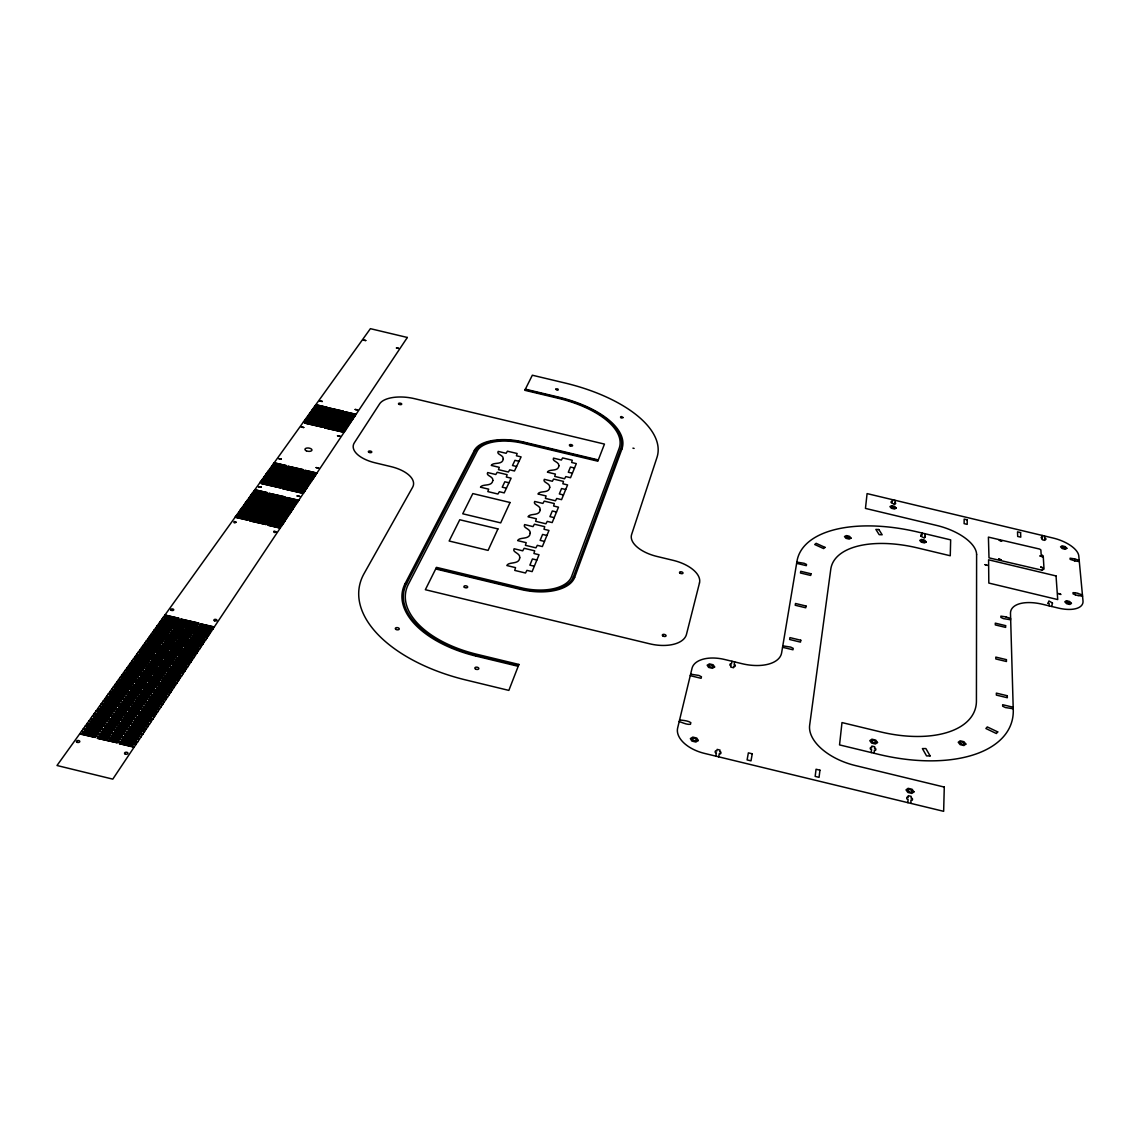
<?xml version="1.0" encoding="UTF-8"?>
<svg xmlns="http://www.w3.org/2000/svg" width="1140" height="1140" viewBox="0 0 1140 1140"><rect width="100%" height="100%" fill="white"/><g stroke="black" fill="none" stroke-linecap="round" stroke-linejoin="round"><path stroke-width="1.5" d="M910.817 803.372L910.988 799.981C912.983 801.691 913.083 797.33 911.088 798.143L911.173 796.39L908.267 795.677L908.167 797.444C906.471 795.635 905.958 799.952 908.067 799.268L907.896 802.674M924.54 533.62L925.067 535.942M922.203 533.064L922.089 535.23L921.091 534.931M874.138 753.269L874.394 750.091C876.361 751.702 876.332 747.398 874.537 748.396L874.665 746.743L871.844 746.059L871.715 747.712C870.062 746.102 869.492 750.049 871.573 749.408L871.302 752.585M894.815 500.232L895.27 502.426M892.535 499.691L892.364 501.728L891.394 501.443M718.656 756.832L719.326 753.554C721.193 755.279 721.691 750.861 719.682 751.787L720.024 750.091L717.131 749.393L716.775 751.089C715.264 749.393 714.139 753.426 716.419 752.856L715.749 756.119M734.687 661.913L734.117 664.734C736.24 664.078 735.229 667.841 733.79 666.259L733.49 667.741L730.783 667.085L731.096 665.603C729.187 666.359 729.743 662.582 731.41 664.078L731.994 661.257M435.694 568.96L520.667 589.437A46.042 23.812 10.2 0 0 574.674 577.324L621.841 449.189A81.353 37.121 10.4 0 0 558.386 397.062L525.369 389.182M436.036 568.276L520.966 588.739A44.66 23.099 10.2 0 0 573.334 576.997L620.659 448.918A80.142 36.566 10.4 0 0 558.158 397.547L525.141 389.652M518.201 666.302L476.121 656.127L476.463 655.343A94.435 50.673 9.6 0 1 406.538 583.837L405.156 583.509L474.368 450.386A42.109 19.822 10 0 1 523.588 442.049L598.315 459.919M474.368 450.386L475.594 450.685A40.84 19.223 10 0 1 523.331 442.577L523.588 442.049M406.538 583.837L475.594 450.685M307.002 484.899L288.363 480.182M311.348 478.401L292.823 473.727M349.139 421.914L331.64 417.525M353.899 414.789L336.542 410.428M336.329 424.507L347.501 427.186M334.576 424.294L320.027 420.603M286.496 479.969L267.344 475.138M290.971 473.513L271.947 468.711M329.902 417.311L311.947 412.808M334.818 410.215L316.991 405.755M318.26 420.389L306.603 417.596M1006.064 616.982L1010.639 618.478M1078.184 595.593L1075.362 594.895M1075.163 592.7L1078.027 593.413M895.527 503.68L894.558 503.381L894.458 504.45L891.323 502.683M1074.55 558.814L1079.195 560.381M1041.632 538.607L1041.333 537.368M895.299 502.384L895.57 503.595M1075.362 594.795L1073.111 593.883L1073.011 592.658L1075.163 592.772M1048.045 603.188L1048.928 600.965L1052.519 603.032M1052.448 603.103L1051.678 606.48M1077.97 593.484L1082.43 594.909M1045.565 538.408L1045.679 539.462M920.992 536.17L921.077 535.045M925.395 536.099L925.053 537.197M891.295 502.555L891.409 501.572M1045.622 539.548L1044.682 539.249L1044.739 540.36L1042.459 539.818L1041.76 538.55M1041.333 537.268L1042.316 537.553L1042.188 535.444M632.928 448.148L634.111 448.419M620.659 448.918L621.841 449.189M1074.535 558.856L1070.061 558.201L1070.161 559.341L1074.707 560.837M1079.309 561.536L1074.778 560.923M925.01 537.111L924.312 538.094L921.02 536.213M523.331 442.577L598.101 460.46M315.88 404.672L327.38 407.422L315.752 404.843M356.093 414.29L344.95 411.825L355.979 414.476M574.503 468.013L570.456 467.044L568.304 472.245L572.38 473.214M314.868 406.068L326.396 408.818L314.754 406.239M355.153 415.715L343.995 413.236L355.039 415.886M313.87 407.464L325.399 410.229L313.742 407.65M354.212 417.126L343.026 414.661L354.098 417.297M312.859 408.875L324.416 411.64L312.731 409.046M353.257 418.551L342.071 416.072L353.144 418.722M311.847 410.286L323.418 413.065L311.719 410.471M352.303 419.976L341.102 417.497L352.189 420.161M519.028 461.301L514.966 460.318L512.501 465.505L516.591 466.488M1082.558 596.135L1078.226 595.522M310.835 411.711L322.421 414.476L310.707 411.882M351.348 421.415L340.119 418.922L351.234 421.586M309.809 413.122L321.409 415.901L309.681 413.307M350.393 422.84L339.15 420.361L350.279 423.026M308.783 414.547L320.411 417.34L308.655 414.732M349.439 424.294L338.167 421.8L349.31 424.465M307.757 415.986L319.399 418.765L307.629 416.157M348.469 425.733L337.198 423.239L348.356 425.904M305.705 418.85L317.376 421.643L305.577 419.036M346.531 428.64L335.217 426.132L346.418 428.811M304.665 420.29L316.364 423.097L304.537 420.475M345.562 430.094L334.234 427.586L345.448 430.279M303.625 421.743L315.338 424.55L303.496 421.928M344.594 431.561L333.236 429.053L344.465 431.732M565.711 489.516L561.564 488.533L559.327 493.948L563.488 494.945M508.967 482.776L504.806 481.778L502.241 487.193L506.416 488.205M796.846 562.12L804.185 563.303L806.507 564.428L806.322 565.654L796.632 563.331M1010.667 619.775L1003.399 618.607L1000.906 617.424L1000.877 616.142L1006.107 616.911M556.519 511.988L552.287 510.976L549.95 516.634L554.197 517.66M274.213 462.74L286.439 465.676L274.084 462.94M316.948 473L305.107 470.378L316.82 473.2M273.087 464.322L285.314 467.257L272.945 464.522M315.88 474.596L304.024 471.974L315.752 474.796M271.947 465.904L284.202 468.853L271.805 466.103M314.811 476.207L302.927 473.57L314.683 476.406M270.807 467.5L283.076 470.45L270.665 467.699M313.742 477.817L301.844 475.18L313.614 478.002M546.901 535.472L542.583 534.432L540.132 540.36L544.478 541.414M269.653 469.096L281.951 472.046L269.51 469.295M312.659 479.427L300.746 476.791L312.531 479.626M268.513 470.692L280.825 473.656L268.37 470.891M311.591 481.037L299.649 478.401L311.448 481.237M267.358 472.302L279.685 475.266L267.216 472.501M310.507 482.662L298.538 480.026L310.365 482.861M266.204 473.912L278.559 476.876L266.062 474.112M309.41 484.301L297.44 481.65L309.282 484.5M265.036 475.537L277.419 478.501L264.893 475.736M308.327 485.939L296.329 483.289L308.185 486.139M263.882 477.147L276.265 480.125L263.739 477.347M307.23 487.578L295.203 484.913L307.102 487.778M262.713 478.786L275.125 481.764L262.57 478.985M306.133 489.217L294.091 486.566L306.005 489.416M261.53 480.41L273.971 483.403L261.388 480.61M305.036 490.87L292.966 488.205L304.893 491.069M260.362 482.049L272.816 485.041L260.219 482.249M303.924 492.523L291.84 489.858L303.796 492.736M254.89 489.687L267.43 492.708L254.733 489.886M298.78 500.246L286.61 497.553L298.637 500.446M253.693 491.354L266.261 494.375L253.536 491.554M297.654 501.928L285.47 499.234L297.512 502.142M536.869 560.011L532.437 558.942L529.872 565.155L534.318 566.224M252.482 493.022L265.079 496.057L252.339 493.235M296.528 503.624L284.316 500.93L296.386 503.837M251.285 494.703L263.896 497.738L251.128 494.917M295.388 505.319L283.162 502.626L295.26 505.533M250.073 496.399L262.699 499.434L249.917 496.598M294.262 507.029L282.007 504.322L294.12 507.229M248.862 498.08L261.516 501.13L248.705 498.294M293.123 508.739L280.839 506.032L292.98 508.953M573.334 576.997L574.674 577.324M247.637 499.776L260.319 502.84L247.494 499.99M291.968 510.449L279.685 507.742L291.826 510.663M246.425 501.486L259.122 504.536L246.268 501.7M290.828 512.173L278.516 509.452L290.686 512.387M245.2 503.196L257.911 506.26L245.043 503.41M289.674 513.898L277.334 511.176L289.531 514.111M243.96 504.906L256.7 507.97L243.817 505.12M288.52 515.636L276.165 512.9L288.377 515.85M242.735 506.63L255.488 509.694L242.578 506.844M287.351 517.375L274.982 514.639L287.209 517.589M241.495 508.355L254.277 511.433L241.338 508.568M286.197 519.113L273.799 516.377L286.055 519.327M240.255 510.079L253.052 513.171L240.098 510.293M285.029 520.866L272.603 518.13L284.886 521.08M239.001 511.817L251.826 514.909L238.844 512.031M283.86 522.619L271.42 519.883L283.717 522.847M237.747 513.57L250.601 516.662L237.605 513.784M282.677 524.386L270.223 521.635L282.535 524.6M782.795 645.853L790.718 647.107L793.212 648.361L792.984 649.786L782.553 647.278M236.493 515.308L249.361 518.415L236.336 515.536M281.495 526.153L269.012 523.403L281.352 526.366M235.239 517.076L248.121 520.168L235.082 517.289M280.312 527.934L267.815 525.17L280.169 528.148M1013.175 707.242L1002.659 704.705L1002.687 706.216L1005.337 707.527L1013.218 708.752M690.612 674.168L698.905 675.45L701.456 676.789L701.1 678.3L690.256 675.678M476.463 655.343L518.5 665.504M679.582 719.939C683.159 720.409 688.118 720.665 690.84 722.66L690.455 724.299C686.793 724.784 683.288 722.888 679.198 721.563M165.001 614.973L179.094 618.379L164.816 615.23M214.306 626.914L200.612 623.894L214.135 627.171M163.49 617.082L177.612 620.502L163.305 617.339M212.881 629.052L199.172 626.031L212.71 629.308M161.965 619.205L176.116 622.625L161.78 619.462M211.456 631.19L197.705 628.168L211.285 631.446M160.441 621.328L174.62 624.763L160.255 621.585M210.017 633.341L196.251 630.306L209.845 633.598M158.916 623.466L173.109 626.9L158.716 623.722M208.577 635.493L194.783 632.458L208.406 635.764M157.377 625.603L171.599 629.052L157.192 625.86M207.138 637.659L193.316 634.624L206.967 637.93M155.838 627.755L170.088 631.204L155.638 628.012M205.685 639.839L191.848 636.79L205.513 640.096M154.285 629.907L168.563 633.37L154.1 630.178M204.231 642.019L190.366 638.97L204.06 642.29M152.732 632.073L167.038 635.55L152.532 632.344M202.778 644.2L188.869 641.15L202.592 644.471M151.164 634.253L165.5 637.73L150.979 634.524M201.31 646.409L187.373 643.345L201.124 646.679M149.611 636.433L163.96 639.911L149.411 636.704M199.842 648.617L185.877 645.539L199.657 648.888M148.029 638.628L162.422 642.119L147.844 638.899M198.36 650.826L184.381 647.762L198.175 651.097M146.462 640.822L160.868 644.314L146.262 641.093M196.878 653.049L182.87 649.971L196.693 653.32M144.865 643.031L159.315 646.537L144.68 643.302M195.382 655.286L181.346 652.194L195.196 655.557M143.284 645.254L157.748 648.76L143.084 645.525M193.886 657.524L179.835 654.431L193.7 657.794M141.688 647.477L156.18 650.983L141.488 647.748M192.389 659.775L178.31 656.683L192.204 660.046M140.077 649.7L154.613 653.234L139.878 649.985M190.879 662.026L176.771 658.934L190.694 662.312M138.482 651.952L153.031 655.471L138.282 652.222M189.368 664.292L175.232 661.186L189.183 664.577M136.857 654.203L151.435 657.737L136.657 654.474M187.858 666.572L173.693 663.466L187.672 666.857M135.233 656.455L149.853 660.003L135.033 656.74M186.333 668.852L172.14 665.746L186.148 669.137M133.608 658.721L148.243 662.283L133.409 659.005M184.808 671.147L170.573 668.026L184.609 671.432M131.984 661L146.647 664.563L131.784 661.286M183.269 673.455L169.019 670.32L183.084 673.74M130.345 663.28L145.037 666.857L130.131 663.566M181.73 675.764L167.452 672.629L181.531 676.048M128.692 665.575L143.412 669.151L128.492 665.86M180.177 678.086L165.87 674.937L179.992 678.371M127.039 667.883L141.787 671.46L126.839 668.168M178.624 680.409L164.288 677.26L178.439 680.694M125.386 670.192L140.163 673.783L125.172 670.477M177.071 682.746L162.707 679.597L176.871 683.045M123.718 672.514L138.524 676.12L123.519 672.799M175.503 685.097L161.111 681.934L175.304 685.382M122.051 674.851L136.886 678.457L121.838 675.136M173.936 687.449L159.514 684.285L173.736 687.748M120.37 677.189L135.233 680.794L120.156 677.474M172.354 689.814L157.904 686.651L172.154 690.113M118.688 679.54L133.579 683.159L118.475 679.825M170.772 692.194L156.294 689.016L170.573 692.493M116.992 681.891L131.912 685.525L116.779 682.19M169.176 694.574L154.67 691.396L168.991 694.873M115.297 684.257L130.245 687.89L115.083 684.556M167.58 696.968L153.045 693.776L167.395 697.267M113.587 686.636L128.564 690.284L113.373 686.936M165.984 699.376L151.421 696.184L165.785 699.675M111.877 689.016L126.882 692.678L111.663 689.315M164.374 701.784L149.782 698.592L164.174 702.083M110.153 691.424L125.201 695.072L109.939 691.709M162.763 704.207L148.143 701L162.564 704.506M108.428 693.818L123.505 697.481L108.215 694.118M161.139 706.643L146.49 703.423L160.94 706.943M106.704 696.241L121.795 699.903L106.49 696.54M159.514 709.08L144.823 705.86L159.301 709.379M104.965 698.663L120.085 702.34L104.752 698.962M157.876 711.531L143.17 708.311L157.676 711.83M103.213 701.1L118.375 704.777L102.999 701.399M156.237 713.996L141.488 710.761L156.023 714.296M101.46 703.537L116.651 707.228L101.246 703.836M154.584 716.462L139.821 713.227L154.385 716.775M99.707 705.988L114.912 709.693L99.479 706.301M152.931 718.941L138.125 715.706L152.732 719.255M97.94 708.453L113.188 712.172L97.712 708.752M151.264 721.435L136.444 718.186L151.064 721.748M96.159 710.933L111.435 714.652L95.945 711.232M149.597 723.943L134.748 720.68L149.397 724.242M94.378 713.412L109.682 717.131L94.164 713.711M147.929 726.451L133.038 723.188L147.715 726.764M92.597 715.906L107.929 719.639L92.368 716.219M146.248 728.973L131.328 725.696L146.034 729.286M90.801 718.414L106.163 722.147L90.573 718.713M144.552 731.495L129.604 728.218L144.352 731.809M88.991 720.922L104.396 724.67L88.763 721.235M142.856 734.046L127.879 730.754L142.657 734.36M87.181 723.444L102.614 727.206L86.954 723.757M141.161 736.597L126.155 733.305L140.947 736.91M85.358 725.981L100.819 729.743L85.144 726.294M139.451 739.162L124.417 735.856L139.237 739.475M83.534 728.517L99.038 732.293L83.306 728.831M137.74 741.727L122.664 738.421L137.527 742.055M81.71 731.082L97.228 734.858L81.481 731.395M136.016 744.32L120.911 741L135.803 744.634M79.871 733.647L95.418 737.438L79.643 733.96M134.278 746.914L119.144 743.594L134.064 747.227M1048.059 603.317L1049.099 603.502L1049.242 605.896M1045.622 538.337L1044.596 538.109L1044.468 535.985M476.121 656.127A95.874 51.443 9.6 0 1 405.156 583.509M976.61 554.624L976.424 701.057A95.048 50.046 17.1 0 1 880.337 731.837L841.99 722.575L839.539 744.904L878.569 754.338A133.18 70.181 17.1 0 0 1013.26 709.935L1010.496 613.477A34.556 16.43 18.7 0 1 1042.63 604.3L1058.305 608.062A26.747 12.369 18.6 0 0 1083 600.923L1078.782 555.935A25.636 11.414 18.1 0 0 1053.317 538.094L867.084 493.606L865.46 508.411L936.909 525.497A41.838 19.352 16.6 0 1 976.61 554.624M275.937 531.839C273.23 534.375 272.603 529.202 275.937 531.839M558.899 465.832C558.286 472.103 549.167 468.554 547.399 472.174L555.394 474.083L554.738 476.42L564.571 478.772L565.811 476.591L570.542 477.717L576.313 463.609L571.653 462.484L572.266 460.232L562.604 457.924L561.379 460.033L553.499 458.137C551.674 461.415 559.298 461.6 558.899 465.832M549.751 487.322C549.138 493.834 539.733 490.214 537.923 493.976L546.089 495.943L545.39 498.38L555.451 500.788L556.733 498.493L561.564 499.648L567.592 484.913L562.832 483.773L563.474 481.408L553.613 479.057L552.344 481.265L544.293 479.327C542.355 482.705 550.221 482.947 549.751 487.322M555.721 389.21C558.457 392.345 559.697 387.472 555.721 389.21M967.233 519.84L967.19 524.372L964.112 523.63L964.169 519.113L967.233 519.84M261.245 486.98L258.581 486.851L261.245 486.98M503.267 458.978C502.484 465.376 493.292 461.786 491.24 465.419L499.277 467.343L498.479 469.666L508.369 472.031L509.737 469.851L514.482 470.991L521.094 456.898L516.406 455.772L517.147 453.506L507.457 451.198L506.089 453.293L498.18 451.397C496.057 454.589 503.752 454.803 503.267 458.978M540.189 509.765C539.576 516.477 529.886 512.886 528.005 516.776L536.37 518.771L535.629 521.322L545.903 523.787L547.243 521.393L552.188 522.576L558.486 507.172L553.627 506.003L554.297 503.538L544.222 501.13L542.897 503.424L534.674 501.457C532.622 504.934 540.745 505.234 540.189 509.765M492.851 480.425C492.067 487.022 482.562 483.46 480.467 487.193L488.675 489.16L487.834 491.597L497.938 494.019L499.363 491.725L504.222 492.893L511.119 478.173L506.331 477.033L507.115 474.668L497.211 472.302L495.8 474.497L487.706 472.559C485.469 475.85 493.406 476.121 492.851 480.425M944.276 787.07L943.649 811.324L704.434 753.383A31.564 18.155 14.3 0 1 677.659 727.947L692.023 668.325A30.053 16.459 14.2 0 1 724.641 659.49L742.055 663.694A36.708 19.508 14.4 0 0 781.627 652.821L797.002 561.165A122.636 59.48 16.7 0 1 918.555 532.195L950.66 539.875L950.261 555.764L917.657 547.955A87.538 42.422 16.7 0 0 830.775 569.259L809.656 725.24A49.961 27.702 17.3 0 0 855.214 765.51L944.276 787.07M530.2 533.235C529.587 540.218 519.569 536.555 517.645 540.616L526.196 542.668L525.412 545.319L535.928 547.841L537.325 545.333L542.369 546.559L548.967 530.442L543.994 529.245L544.706 526.666L534.404 524.201L533.021 526.609L524.614 524.585C522.448 528.191 530.841 528.547 530.2 533.235M236.108 522.234C233.33 524.756 232.802 519.612 236.108 522.234M519.755 557.759C519.142 564.97 508.811 561.322 506.816 565.526L515.551 567.635L514.739 570.413L525.497 573.007L526.951 570.37L532.124 571.61L539.02 554.738L533.933 553.513L534.689 550.82L524.158 548.283L522.719 550.82L514.111 548.753C511.817 552.472 520.481 552.9 519.755 557.759M1058.533 593.598L1060.955 594.481L1058.618 593.47M1040.706 567.122L1043.129 567.848L1040.706 567.122M1040.065 555.949L1042.459 556.676L1040.065 555.949M998.683 559.084L1001.091 559.811L998.683 559.084M999.324 540.303L1001.69 541.016L999.324 540.303M819.945 770.184L819.062 777.337L815.157 776.397L816.055 769.244L819.945 770.184M985.003 564.699L987.425 565.426L985.102 564.571M800.779 640.224L800.494 642.119L789.649 639.497L789.949 637.616L800.779 640.224M806.023 606.01L805.752 607.791L795.221 605.255L795.506 603.488L806.023 606.01M810.953 573.762L810.697 575.443L800.465 572.993L800.736 571.311L810.953 573.762M396.464 347.985L398.686 348.384L396.464 347.985M752.257 753.797L751.004 760.85L747.099 759.91L748.367 752.856L752.257 753.797M355.181 409.474L357.575 409.901L355.181 409.474M363.532 340.133L365.755 340.532L363.532 340.133M337.54 435.751L339.991 436.178L337.54 435.751M623.067 417.553C619.519 419.62 619.789 414.433 623.067 417.553M316.151 467.599L318.701 468.041L316.151 467.599M319.941 401.038L322.335 401.465L319.941 401.038M297.127 495.943L299.735 496.399L297.127 495.943M699.476 582.982L686.494 634.282A32.989 17.613 12.7 0 1 649.558 643.772L425.348 589.708L436.492 567.364L521.351 587.798A42.821 22.145 10.2 0 0 571.553 576.569L619.091 448.533A78.503 35.81 10.4 0 0 557.873 398.188L524.813 390.293L532.337 375.217L564.841 382.969A117.648 53.708 10.4 0 1 656.925 457.582L631.617 534.518A30.652 15.205 12.5 0 0 656.968 556.448L673.142 560.339A31.521 16.074 12.7 0 1 699.476 582.982M301.316 427.058L303.767 427.5L301.316 427.058M278.73 458.622L281.267 459.064L278.73 458.622M1042.074 570.199L988.993 557.845L988.409 537.111L1039.637 549.067L1040.877 549.95L1041.148 554.439L1043.228 555.935L1044.026 569.031L1042.074 570.199M518.914 664.449L508.853 690.398L465.918 679.996A138.667 74.485 9.6 0 1 364.073 573.591L412.58 487.322A31.079 15.062 7.8 0 0 390.92 466.602L375.217 462.84A30.253 14.264 7.9 0 1 354.383 442.733L379.606 403.874A28.985 13.153 8.4 0 1 414.618 398.701L604.457 444.087L597.816 461.187L522.989 443.289A39.159 18.439 10 0 0 477.218 451.07L408.391 584.279A92.511 49.633 9.6 0 0 476.905 654.289L518.914 664.449M497.938 528.917L488.091 550.392L449.146 541.016L459.762 519.755L497.938 528.917M510.05 502.512L500.702 522.889L462.74 513.784L472.829 493.577L510.05 502.512M132.967 745.076L109.155 739.646L132.967 745.076M134.705 742.496L110.936 737.067L134.705 742.496M136.429 739.917L112.703 734.502L136.429 739.917M138.139 737.352L114.47 731.951L138.139 737.352M139.85 734.787L116.223 729.401L139.85 734.787M141.56 732.25L117.976 726.864L141.56 732.25M143.255 729.714L119.728 724.342L143.255 729.714M144.937 727.192L121.453 721.834L144.937 727.192M146.618 724.67L123.191 719.326L146.618 724.67M148.3 722.161L124.915 716.832L148.3 722.161M149.967 719.668L126.626 714.353L149.967 719.668M151.634 717.188L128.335 711.873L151.634 717.188M153.287 714.709L130.031 709.408L153.287 714.709M154.94 712.244L131.727 706.957L154.94 712.244M156.579 709.793L133.423 704.506L156.579 709.793M158.218 707.341L135.104 702.069L158.218 707.341M159.842 704.905L136.772 699.647L159.842 704.905M161.467 702.482L138.439 697.238L161.467 702.482M163.077 700.074L140.106 694.83L163.077 700.074M164.687 697.666L141.759 692.436L164.687 697.666M166.298 695.272L143.412 690.042L166.298 695.272M167.893 692.878L145.051 687.662L167.893 692.878M169.475 690.498L146.69 685.297L169.475 690.498M171.071 688.132L148.314 682.946L171.071 688.132M172.639 685.767L149.939 680.594L172.639 685.767M174.221 683.416L151.563 678.257L174.221 683.416M175.788 681.079L153.173 675.92L175.788 681.079M177.341 678.742L154.769 673.597L177.341 678.742M178.895 676.419L156.365 671.289L178.895 676.419M180.448 674.111L157.961 668.981L180.448 674.111M181.987 671.802L159.543 666.686L181.987 671.802M183.526 669.508L161.125 664.392L183.526 669.508M185.051 667.214L162.707 662.126L185.051 667.214M186.575 664.933L164.26 659.846L186.575 664.933M188.1 662.668L165.827 657.595L188.1 662.668M189.611 660.402L167.38 655.343L189.611 660.402M191.121 658.151L168.934 653.092L191.121 658.151M192.617 655.913L170.473 650.869L192.617 655.913M194.114 653.676L172.012 648.632L194.114 653.676M195.595 651.453L173.551 646.423L195.595 651.453M197.092 649.23L175.076 644.214L197.092 649.23M198.56 647.021L176.586 642.005L198.56 647.021M200.042 644.812L178.111 639.811L200.042 644.812M201.509 642.632L179.607 637.63L201.509 642.632M202.963 640.438L181.118 635.465L202.963 640.438M204.416 638.257L182.614 633.284L204.416 638.257M205.87 636.091L184.11 631.132L205.87 636.091M207.323 633.94L185.592 628.981L207.323 633.94M208.763 631.774L187.074 626.829L208.763 631.774M210.188 629.636L188.542 624.706L210.188 629.636M211.627 627.499L190.01 622.568L211.627 627.499M279.101 526.609L259.407 522.12L279.101 526.609M280.298 524.842L260.618 520.353L280.298 524.842M281.466 523.075L261.829 518.6L281.466 523.075M282.649 521.308L263.041 516.847L282.649 521.308M283.817 519.555L264.252 515.095L283.817 519.555M284.986 517.817L265.449 513.356L284.986 517.817M286.154 516.078L266.646 511.632L286.154 516.078M287.309 514.34L267.843 509.894L287.309 514.34M288.477 512.601L269.026 508.169L288.477 512.601M289.631 510.877L270.223 506.459L289.631 510.877M290.771 509.167L271.406 504.749L290.771 509.167M291.926 507.457L272.574 503.039L291.926 507.457M293.065 505.747L273.757 501.344L293.065 505.747M294.191 504.051L274.925 499.648L294.191 504.051M295.331 502.355L276.079 497.966L295.331 502.355M296.457 500.659L277.248 496.285L296.457 500.659M301.63 492.936L282.563 488.59L301.63 492.936M302.741 491.283L283.703 486.937L302.741 491.283M303.839 489.63L284.843 485.298L303.839 489.63M304.95 487.977L285.969 483.659L304.95 487.977M306.047 486.338L287.095 482.021L306.047 486.338M308.228 483.061L289.346 478.757L308.228 483.061M309.325 481.436L290.472 477.147L309.325 481.436M310.408 479.826L291.584 475.522L310.408 479.826M312.56 476.591L293.807 472.316L312.56 476.591M313.628 474.981L294.904 470.72L313.628 474.981M314.711 473.385L296.001 469.124L314.711 473.385M342.456 431.903L324.544 427.814L342.456 431.903M343.439 430.435L325.541 426.36L343.439 430.435M344.408 428.968L326.553 424.907L344.408 428.968M345.392 427.514L327.551 423.453L345.392 427.514M346.361 426.061L328.548 422.014L346.361 426.061M347.329 424.622L329.546 420.56L347.329 424.622M348.284 423.182L330.543 419.135L348.284 423.182M350.208 420.304L332.51 416.271L350.208 420.304M351.163 418.879L333.493 414.846L351.163 418.879M352.118 417.454L334.476 413.435L352.118 417.454M353.072 416.029L335.445 412.01L353.072 416.029M407.336 337.469L112.789 779.133L57 765.51L370.4 328.676L407.336 337.469M117.192 742.739L97.37 738.278L117.192 742.739M118.959 740.159L99.18 735.713L118.959 740.159M120.712 737.58L100.975 733.148L120.712 737.58M122.465 735.015L102.771 730.583L122.465 735.015M124.203 732.464L104.552 728.047L124.203 732.464M125.941 729.928L106.334 725.51L125.941 729.928M127.666 727.391L108.1 722.988L127.666 727.391M129.39 724.869L109.853 720.466L129.39 724.869M131.1 722.347L111.606 717.972L131.1 722.347M132.81 719.853L113.359 715.478L132.81 719.853M134.52 717.359L115.097 712.985L134.52 717.359M136.216 714.88L116.836 710.519L136.216 714.88M137.897 712.4L118.56 708.054L137.897 712.4M139.579 709.949L120.284 705.603L139.579 709.949M141.246 707.484L121.994 703.152L141.246 707.484M142.913 705.047L123.704 700.715L142.913 705.047M144.581 702.611L125.4 698.293L144.581 702.611M146.234 700.188L127.096 695.885L146.234 700.188M147.887 697.78L128.777 693.476L147.887 697.78M149.525 695.372L130.459 691.082L149.525 695.372M151.164 692.978L132.126 688.702L151.164 692.978M152.788 690.598L133.793 686.323L152.788 690.598M154.413 688.218L135.446 683.957L154.413 688.218M156.023 685.853L137.099 681.592L156.023 685.853M157.633 683.487L138.752 679.241L157.633 683.487M159.23 681.15L140.391 676.904L159.23 681.15M160.84 678.813L142.03 674.567L160.84 678.813M162.422 676.476L143.654 672.258L162.422 676.476M164.003 674.153L145.279 669.935L164.003 674.153M165.585 671.845L146.889 667.641L165.585 671.845M167.153 669.536L148.499 665.347L167.153 669.536M168.72 667.242L150.095 663.053L168.72 667.242M170.287 664.962L151.691 660.773L170.287 664.962M171.841 662.682L153.287 658.507L171.841 662.682M173.38 660.416L154.869 656.255L173.38 660.416M174.933 658.165L156.451 654.004L174.933 658.165M176.458 655.913L158.018 651.752L176.458 655.913M177.997 653.662L159.586 649.529L177.997 653.662M179.522 651.439L161.139 647.292L179.522 651.439M181.032 649.216L162.692 645.083L181.032 649.216M182.542 646.993L164.246 642.875L182.542 646.993M184.053 644.784L165.785 640.68L184.053 644.784M185.564 642.59L167.323 638.486L185.564 642.59M187.06 640.395L168.848 636.291L187.06 640.395M188.542 638.215L170.373 634.125L188.542 638.215M190.024 636.034L171.898 631.959L190.024 636.034M191.506 633.869L173.408 629.793L191.506 633.869M192.974 631.717L174.919 627.641L192.974 631.717M194.441 629.565L176.415 625.504L194.441 629.565M195.909 627.428L177.911 623.366L195.909 627.428M197.363 625.29L179.408 621.243L197.363 625.29M198.816 623.167L180.889 619.12L198.816 623.167M266.161 524.514L249.774 520.823L266.161 524.514M267.358 522.747L251.014 519.071L267.358 522.747M268.57 520.98L252.239 517.303L268.57 520.98M269.767 519.227L253.465 515.551L269.767 519.227M270.964 517.475L254.69 513.812L270.964 517.475M272.147 515.736L255.916 512.074L272.147 515.736M273.344 513.997L257.127 510.335L273.344 513.997M274.526 512.259L258.338 508.611L274.526 512.259M275.709 510.535L259.535 506.901L275.709 510.535M276.877 508.811L260.746 505.177L276.877 508.811M278.046 507.101L261.943 503.467L278.046 507.101M279.214 505.391L263.141 501.771L279.214 505.391M280.383 503.68L264.323 500.061L280.383 503.68M281.537 501.985L265.506 498.38L281.537 501.985M282.692 500.289L266.689 496.684L282.692 500.289M283.846 498.607L267.871 495.002L283.846 498.607M285 496.926L269.04 493.335L285 496.926M290.244 489.231L274.412 485.668L290.244 489.231M291.37 487.592L275.567 484.03L291.37 487.592M292.495 485.939L276.721 482.391L292.495 485.939M293.607 484.301L277.861 480.752L293.607 484.301M294.733 482.662L279.001 479.128L294.733 482.662M295.844 481.037L280.141 477.503L295.844 481.037M296.956 479.413L281.281 475.879L296.956 479.413M298.053 477.788L282.406 474.269L298.053 477.788M299.15 476.178L283.532 472.658L299.15 476.178M300.248 474.568L284.658 471.048L300.248 474.568M301.345 472.972L285.784 469.452L301.345 472.972M302.442 471.376L286.895 467.87L302.442 471.376M303.525 469.78L288.007 466.274L303.525 469.78M331.726 428.469L316.849 425.12L331.726 428.469M332.723 427.016L317.875 423.667L332.723 427.016M333.707 425.562L318.887 422.213L333.707 425.562M335.687 422.669L320.91 419.335L335.687 422.669M336.671 421.23L321.908 417.896L336.671 421.23M337.654 419.791L322.919 416.471L337.654 419.791M338.623 418.366L323.917 415.046L338.623 418.366M339.592 416.941L324.914 413.62L339.592 416.941M340.575 415.516L325.897 412.21L340.575 415.516M341.544 414.091L326.895 410.785L341.544 414.091M342.499 412.68L327.878 409.388L342.499 412.68M343.468 411.269L328.862 407.978L343.468 411.269M107.203 738.791L82.736 733.205L107.203 738.791M108.984 736.226L84.56 730.64L108.984 736.226M110.751 733.661L86.398 728.09L110.751 733.661M112.532 731.111L88.207 725.553L112.532 731.111M114.285 728.56L90.017 723.017L114.285 728.56M116.038 726.038L91.827 720.494L116.038 726.038M117.79 723.515L93.623 717.986L117.79 723.515M119.529 720.993L95.404 715.493L119.529 720.993M121.267 718.499L97.185 712.999L121.267 718.499M122.992 716.005L98.966 710.519L122.992 716.005M124.702 713.526L100.733 708.04L124.702 713.526M126.412 711.047L102.486 705.589L126.412 711.047M128.122 708.596L104.239 703.138L128.122 708.596M129.817 706.145L105.992 700.687L129.817 706.145M131.513 703.693L107.73 698.264L131.513 703.693M133.195 701.257L109.468 695.842L133.195 701.257M134.876 698.834L111.193 693.433L134.876 698.834M136.543 696.426L112.903 691.025L136.543 696.426M138.211 694.018L114.613 688.631L138.211 694.018M139.878 691.624L116.323 686.251L139.878 691.624M141.531 689.244L118.018 683.872L141.531 689.244M143.17 686.864L119.714 681.506L143.17 686.864M144.809 684.499L121.396 679.155L144.809 684.499M146.447 682.148L123.077 676.804L146.447 682.148M148.072 679.796L124.745 674.467L148.072 679.796M149.682 677.459L126.412 672.144L149.682 677.459M151.307 675.136L128.079 669.821L151.307 675.136M152.903 672.814L129.732 667.513L152.903 672.814M154.513 670.505L131.371 665.219L154.513 670.505M156.109 668.197L133.01 662.924L156.109 668.197M157.69 665.903L134.648 660.644L157.69 665.903M159.272 663.623L136.273 658.364L159.272 663.623M160.854 661.343L137.897 656.099L160.854 661.343M162.422 659.077L139.508 653.847L162.422 659.077M163.989 656.825L141.118 651.596L163.989 656.825M165.542 654.574L142.714 649.358L165.542 654.574M167.096 652.337L144.31 647.121L167.096 652.337M168.649 650.099L145.906 644.898L168.649 650.099M170.188 647.876L147.488 642.689L170.188 647.876M171.713 645.653L149.069 640.481L171.713 645.653M173.251 643.445L150.637 638.286L173.251 643.445M174.776 641.25L152.204 636.091L174.776 641.25M176.287 639.055L153.758 633.911L176.287 639.055M177.797 636.875L155.311 631.745L177.797 636.875M179.308 634.709L156.864 629.579L179.308 634.709M180.804 632.543L158.403 627.428L180.804 632.543M182.3 630.377L159.942 625.276L182.3 630.377M183.782 628.24L161.481 623.138L183.782 628.24M185.279 626.088L163.006 621.001L185.279 626.088M186.746 623.965L164.516 618.878L186.746 623.965M188.228 621.827L166.027 616.769L188.228 621.827M257.754 521.465L237.519 516.847L257.754 521.465M258.98 519.697L238.773 515.095L258.98 519.697M260.191 517.945L240.013 513.342L260.191 517.945M261.402 516.192L241.267 511.603L261.402 516.192M262.613 514.453L242.507 509.865L262.613 514.453M263.81 512.715L243.746 508.127L263.81 512.715M265.007 510.976L244.972 506.402L265.007 510.976M266.204 509.252L246.212 504.692L266.204 509.252M267.401 507.542L247.437 502.982L267.401 507.542M268.584 505.818L248.648 501.272L268.584 505.818M269.767 504.108L249.874 499.562L269.767 504.108M270.95 502.412L251.085 497.867L270.95 502.412M272.132 500.716L252.296 496.185L272.132 500.716M273.301 499.021L253.493 494.503L273.301 499.021M274.469 497.339L254.705 492.822L274.469 497.339M275.638 495.658L255.902 491.141L275.638 495.658M280.953 487.963L261.373 483.503L280.953 487.963M282.093 486.324L262.542 481.849L282.093 486.324M283.233 484.671L263.711 480.211L283.233 484.671M284.373 483.032L264.879 478.586L284.373 483.032M285.513 481.394L266.048 476.962L285.513 481.394M287.764 478.145L268.356 473.727L287.764 478.145M288.876 476.534L269.51 472.117L288.876 476.534M290.002 474.924L270.665 470.507L290.002 474.924M292.225 471.703L272.945 467.315L292.225 471.703M293.322 470.107L274.084 465.719L293.322 470.107M294.434 468.511L275.224 464.137L294.434 468.511M323.019 427.243L304.622 423.04L323.019 427.243M324.031 425.79L305.663 421.586L324.031 425.79M325.043 424.337L306.689 420.147L325.043 424.337M326.04 422.883L307.729 418.708L326.04 422.883M327.038 421.444L308.755 417.269L327.038 421.444M328.035 420.005L309.781 415.829L328.035 420.005M329.033 418.565L310.793 414.404L329.033 418.565M331.013 415.715L312.83 411.554L331.013 415.715M331.996 414.29L313.842 410.144L331.996 414.29M332.98 412.865L314.854 408.733L332.98 412.865M333.963 411.455L315.865 407.322L333.963 411.455M997.728 731.909L996.36 733.519L985.901 728.517L987.283 726.921L997.728 731.909M825.061 547.399L823.622 548.568L814.701 544.507L816.154 543.338L825.061 547.399M913.966 791.83L911.872 793.426L907.882 792.457L906.015 789.892L908.11 788.31L912.085 789.265L913.966 791.83M965.851 744.092L963.927 745.546L960.108 744.62L958.241 742.254L960.165 740.801L963.97 741.712L965.851 744.092M877.515 742.51L875.42 743.993L871.573 743.052L869.806 740.658L871.901 739.176L875.748 740.116L877.515 742.51M1071.429 603.374L1069.904 604.457L1066.584 603.673L1064.803 601.792L1066.342 600.709L1069.662 601.507L1071.429 603.374M1066.841 548.312L1065.387 549.28L1062.224 548.525L1060.542 546.815L1062.024 545.846L1065.159 546.601L1066.841 548.312M698.293 740.515L695.856 742.04L691.895 741.071L690.37 738.606L692.792 737.096L696.754 738.05L698.293 740.515M714.623 666.986L712.372 668.311L708.624 667.413L707.171 665.19L709.436 663.879L713.155 664.777L714.623 666.986M926.179 541.956L924.511 542.925L921.277 542.155L919.738 540.403L921.433 539.434L924.64 540.203L926.179 541.956M851.01 538.123L849.215 539.106L845.951 538.322L844.498 536.555L846.293 535.586L849.556 536.356L851.01 538.123M896.197 508.112L894.529 509.024L891.38 508.269L889.927 506.602L891.594 505.704L894.729 506.445L896.197 508.112M930.098 755.906L926.564 755.92L922.388 748.567L925.894 748.567L930.098 755.906M878.855 529.544L875.89 529.43L879.182 534.66L882.16 534.774L878.855 529.544M1020.585 532.594L1017.521 531.853L1017.692 536.441L1020.77 537.168L1020.585 532.594M1056.039 575.942L988.594 559.811L988.822 583.067L1057.721 599.569L1056.039 575.942M1005.594 625.632L995.291 623.153L995.32 624.92L1005.637 627.399L1005.594 625.632M1006.421 659.647L995.804 657.096L995.833 658.963L1006.463 661.514L1006.421 659.647M1007.29 695.742L996.346 693.12L996.374 695.101L1007.332 697.737L1007.29 695.742M214.448 620.759A1.511 0.827 4 0 0 216.885 620.36A1.511 0.827 4 0 0 214.833 619.376A1.511 0.827 4 0 0 214.448 620.759M171.257 610.313A1.525 0.812 3.2 0 0 173.722 609.914A1.525 0.812 3.2 0 0 171.698 608.931A1.525 0.812 3.2 0 0 171.257 610.313M306.375 450.841A3.534 1.667 6.7 0 0 311.947 450.186A3.534 1.667 6.7 0 0 307.045 448.02A3.534 1.667 6.7 0 0 306.375 450.841M395.979 629.423A1.995 1.097 7.5 0 0 399.242 629.123A1.995 1.097 7.5 0 0 396.663 627.613A1.995 1.097 7.5 0 0 395.979 629.423M960.621 743.565A1.981 1.069 19.1 0 0 963.856 743.95A1.981 1.069 19.1 0 0 961.661 741.983A1.981 1.069 19.1 0 0 960.621 743.565M1066.926 602.861A1.738 0.798 18.8 0 0 1069.719 603.231A1.738 0.798 18.8 0 0 1067.71 601.664A1.738 0.798 18.8 0 0 1066.926 602.861M1062.565 547.798A1.653 0.727 18.1 0 0 1065.216 548.169A1.653 0.727 18.1 0 0 1063.306 546.73A1.653 0.727 18.1 0 0 1062.565 547.798M872.157 741.983A1.995 1.112 17.6 0 0 875.463 742.368A1.995 1.112 17.6 0 0 873.34 740.387A1.995 1.112 17.6 0 0 872.157 741.983M891.851 507.571A1.624 0.741 15.7 0 0 894.544 507.941A1.624 0.741 15.7 0 0 892.791 506.545A1.624 0.741 15.7 0 0 891.851 507.571M368.904 452.338A1.738 0.827 7.7 0 0 371.754 452.195A1.738 0.827 7.7 0 0 369.531 450.998A1.738 0.827 7.7 0 0 368.904 452.338M399.029 404.33A1.653 0.741 8.3 0 0 401.707 404.23A1.653 0.741 8.3 0 0 399.584 403.132A1.653 0.741 8.3 0 0 399.029 404.33M475.565 669.052A2.023 1.14 9.1 0 0 478.814 668.71A2.023 1.14 9.1 0 0 476.135 667.157A2.023 1.14 9.1 0 0 475.565 669.052M570.043 445.811A1.639 0.755 10.9 0 0 572.608 445.683A1.639 0.755 10.9 0 0 570.385 444.543A1.639 0.755 10.9 0 0 570.043 445.811M692.835 740.116A2.052 1.183 14.1 0 0 696.226 740.245A2.052 1.183 14.1 0 0 693.918 738.307A2.052 1.183 14.1 0 0 692.835 740.116M709.493 666.572A1.924 1.054 13.9 0 0 712.7 666.729A1.924 1.054 13.9 0 0 710.505 664.976A1.924 1.054 13.9 0 0 709.493 666.572M921.875 541.529A1.667 0.77 16.4 0 0 924.54 541.714A1.667 0.77 16.4 0 0 922.474 540.303A1.667 0.77 16.4 0 0 921.875 541.529M908.637 791.459A2.066 1.183 18.8 0 0 911.943 791.559A2.066 1.183 18.8 0 0 909.392 789.564A2.066 1.183 18.8 0 0 908.637 791.459M846.607 537.695A1.681 0.798 15.3 0 0 849.343 537.88A1.681 0.798 15.3 0 0 847.305 536.456A1.681 0.798 15.3 0 0 846.607 537.695M464.422 587.342A1.895 1.012 9 0 0 467.599 587.314A1.895 1.012 9 0 0 465.362 585.775A1.895 1.012 9 0 0 464.422 587.342M662.967 635.992A1.895 1.012 12.9 0 0 666.031 635.921A1.895 1.012 12.9 0 0 663.637 634.339A1.895 1.012 12.9 0 0 662.967 635.992M680.11 573.221A1.796 0.912 12.9 0 0 682.988 573.192A1.796 0.912 12.9 0 0 680.708 571.753A1.796 0.912 12.9 0 0 680.11 573.221M76.936 742.24A1.724 1.012 -0.1 0 0 79.772 741.698A1.724 1.012 -0.1 0 0 77.549 740.544A1.724 1.012 -0.1 0 0 76.936 742.24M125.129 753.996A1.71 1.012 0.7 0 0 127.922 753.44A1.71 1.012 0.7 0 0 125.685 752.272A1.71 1.012 0.7 0 0 125.129 753.996"/></g></svg>
